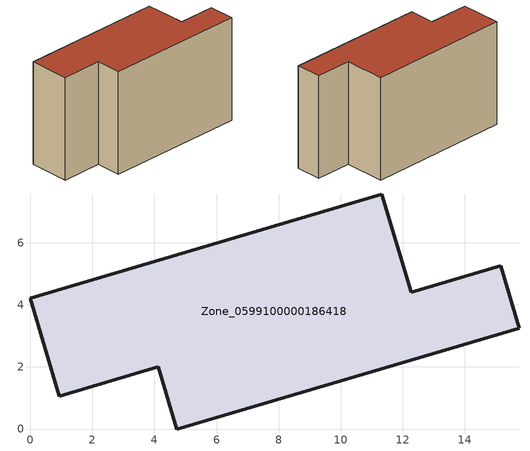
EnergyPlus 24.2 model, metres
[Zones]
Zone_0599100000186418
 floor ground (C_G): 4.13,2 0.94,1.05 0,4.21 11.32,7.57 12.27,4.4 15.15,5.26 15.75,3.24 4.72,0 z0
 wall outside (C_F): 11.32,7.57 0,4.21 0.94,1.05 4.13,2 4.72,0 15.75,3.24 15.15,5.26 12.27,4.4 11.32,7.57 z0:8.48
 roof outside (C_R): 4.72,0 15.75,3.24 15.15,5.26 12.27,4.4 11.32,7.57 0,4.21 0.94,1.05 4.13,2 z8.48
[BUILDING]
Pand.0599100000186418: North Axis=0; Terrain=City; Loads Convergence Tolerance Value=0.04; Temperature Convergence Tolerance Value=0.4; Solar Distribution=FullExterior; Maximum Number of Warmup Days=25; Minimum Number of Warmup Days=1
[Site:Location]
Rotterdam.The.Hague.AP_ZH_NLD Design_Conditions: Latitude=51.96; Longitude=4.45; Time Zone=1; Elevation=-4.5
[SITE:GROUNDTEMPERATURE:BUILDINGSURFACE]
18, 18, 18, 18, 18, 18, 18, 18, 18, 18, 18, 18
[MATERIAL] Thermal Absorptance=0.9; Solar Absorptance=0.7; Visible Absorptance=0.7
Name | Roughness | Thickness | Conductivity | Density | Specific Heat
G.TI.1975-1991 | MediumSmooth | 0.15 | 0.288461 | 540 | 1210
F.TI.1975-1991 | Rough | 0.3 | 0.230769 | 1920 | 840
R.TI.1975-1991 | MediumRough | 0.2 | 0.153846 | 1500 | 1000
[CONSTRUCTION]
C_G: G.TI.1975-1991
C_F: F.TI.1975-1991
C_R: R.TI.1975-1991
[ZONE]
Zone_0599100000186418: Type=1; Multiplier=1; Ceiling Height=Autocalculate; Volume=Autocalculate; Floor Area=autocalculate; Part of Total Floor Area=Yes
[ZONEINFILTRATION:DESIGNFLOWRATE]
Infil_Zone_0599100000186418: Zone or ZoneList or Space or SpaceList=Zone_0599100000186418; Schedule=AlwaysOn; Design Flow Rate Calculation Method=Flow/Area; Flow Rate per Floor Area=0.003; Constant Term Coefficient=1; Temperature Term Coefficient=0; Velocity Term Coefficient=0; Velocity Squared Term Coefficient=0
[HVACTEMPLATE:ZONE:IDEALLOADSAIRSYSTEM]
Zone_0599100000186418: Maximum Heating Supply Air Temperature=50; Minimum Cooling Supply Air Temperature=13; Maximum Heating Supply Air Humidity Ratio=0.0156; Minimum Cooling Supply Air Humidity Ratio=0.0077; Heating Limit=NoLimit; Cooling Limit=NoLimit; Dehumidification Control Type=ConstantSensibleHeatRatio; Cooling Sensible Heat Ratio=0.7; Dehumidification Setpoint=60; Humidification Control Type=None; Humidification Setpoint=30; Outdoor Air Method=None; Outdoor Air Flow Rate per Person=0.00944; Outdoor Air Flow Rate per Zone Floor Area=0; Outdoor Air Flow Rate per Zone=0; Demand Controlled Ventilation Type=None; Outdoor Air Economizer Type=NoEconomizer; Heat Recovery Type=None; Sensible Heat Recovery Effectiveness=0.7; Latent Heat Recovery Effectiveness=0.65
[ZONECONTROL:THERMOSTAT]
ThermostatControl_Zone_0599100000186418: Zone or ZoneList=Zone_0599100000186418; Control Type Schedule=DualSetpointControlType; Control 1=Thermostat_Zone_0599100000186418; Temperature Difference Between Cutout And Setpoint=0
[THERMOSTATSETPOINT:DUALSETPOINT]
Thermostat_Zone_0599100000186418: Heating Setpoint Temperature Schedule=HeatingSetpoint_Zone_0599100000186418; Cooling Setpoint Temperature Schedule=CoolingSetpoint_Zone_0599100000186418
[SCHEDULE:COMPACT]
HeatingSetpoint_Zone_0599100000186418: Through: 12/31, For: AllDays, Until: 24:00, 21
CoolingSetpoint_Zone_0599100000186418: Through: 12/31, For: AllDays, Until: 24:00, 24
DualSetpointControlType: Through: 12/31, For: AllDays, Until: 24:00, 4
AlwaysOn: Through: 12/31, For: AllDays, Until: 24:00, 1
